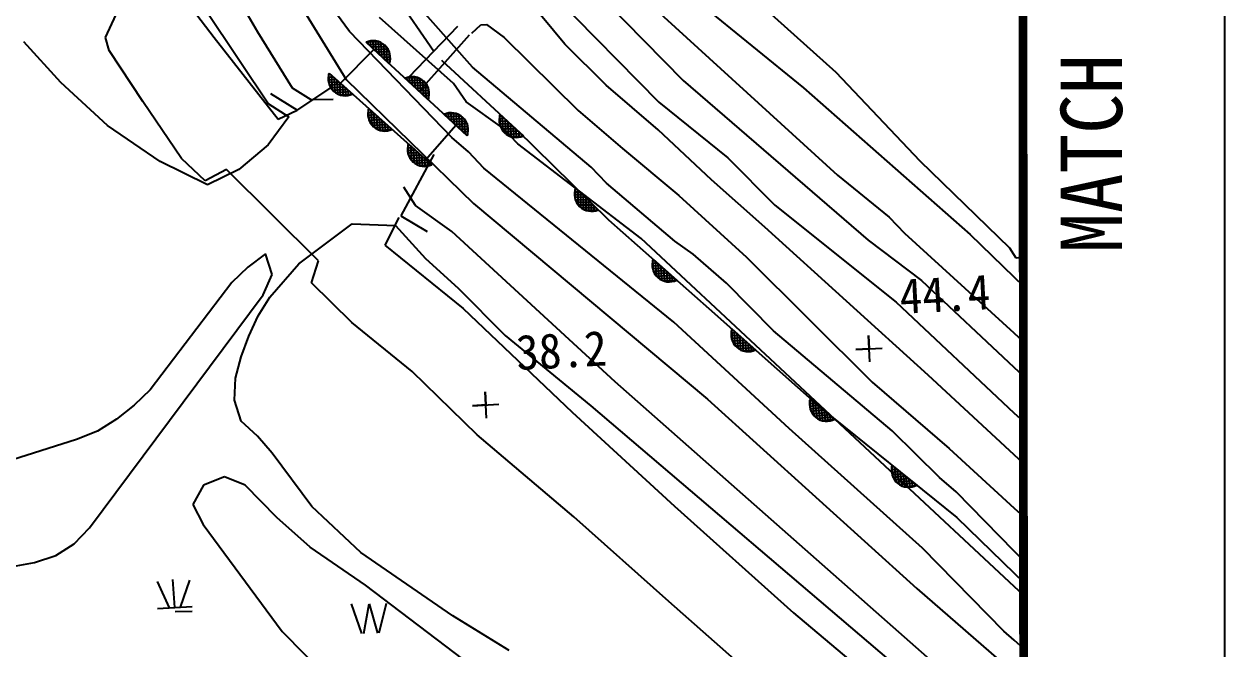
# Model space of a CAD drawing. Header units: millimetres. Extents: x 18534 to 19330, y 1103 to 1810.
# Drawn here: x 19261.5 to 19329.9, y 1423.8 to 1459.4 of the extents above; entities that cross this region are included whole.
import ezdxf
from ezdxf.enums import TextEntityAlignment as Align
from ezdxf.xclip import XClip

# ---------------------------------------------------------------- set-up
doc = ezdxf.new("R2010")
doc.units = ezdxf.units.MM
doc.header["$LTSCALE"] = 10
doc.header["$MEASUREMENT"] = 0
doc.header["$XCLIPFRAME"] = 2
doc.linetypes.add('A-CENTR01', pattern=[2, 1.25, -0.25, 0.25, -0.25])
for name, color, linetype in [('TN-MACL', 6, 'A-CENTR01'), ('TZ-BASE', 253, 'Continuous'), ('TZ-MACT', 6, 'Continuous')]:
    doc.layers.add(name, color=color, linetype=linetype)
doc.layers.add('TX-PAPR', color=2, linetype='Continuous', plot=False)
doc.styles.add('GUL', font='GulimChe.ttf')
doc.styles.get("Standard").update_dxf_attribs({"font": 'GulimChe.ttf'})

# ---------------------------------------------------------------- blocks, each defined once
blk = doc.blocks.new('JD-FGHFH5FN')
at = {"layer": 'TZ-BASE'}
for p, q in [((669.515, -8.077, 43.993), (679.263, -18.006, 43.993)), ((673.528, -7.635, 41.993), (689.443, -22.176, 41.993)), ((656.41, -14.026, 39.993), (653.87, -9.615, 39.993)), ((651.27, -10.793, 38.402), (653.934, -14.324, 38.402)), ((663.539, -10.829, 43.719), (666.441, -15.106, 43.719)), ((668.648, -16.019, 43.993), (664.207, -10.992, 43.993)), ((673.913, -14.698, -55.584), (671.883, -12.259, -55.584)), ((676.202, -12.247, 42.993), (680.66, -16.775, 42.993)), ((689.377, -16.327, 41.372), (684.771, -12.182, 41.372)), ((653.348, -12.593, 37.983), (655.409, -15.696, 37.983)), ((658.863, -12.515, 41.002), (661.453, -16.724, 41.002)), ((661.648, -13.984, 41.993), (660.893, -12.98, 41.993)), ((681.615, -12.404, 41.002), (687.5, -17.196, 41.002)), ((647.738, -14.33, 38.818), (648.34, -13.012, 38.818)), ((667.569, -16.944, 42.993), (663.356, -13.195, 42.993)), ((668.602, -14.079, -51.555), (669.119, -13.597, -51.555)), ((669.119, -13.597, -51.555), (669.451, -13.581, -51.555)), ((669.451, -13.581, -51.555), (670.443, -14.324, -51.555)), ((647.94, -15.069, 38.818), (647.738, -14.33, 38.818)), ((653.934, -14.324, 38.402), (657.567, -18.974, 38.402)), ((658.393, -17.217, 39.993), (656.41, -14.026, 39.993)), ((667.467, -20.026, 41.993), (661.648, -13.984, 41.993)), ((667.794, -13.702, 45.609), (665.021, -16.58, 45.609)), ((665.7, -17.299, 45.609), (668.481, -14.168, 45.609)), ((670.443, -14.324, -51.555), (674.677, -18.487, -51.555)), ((645.195, -16.892, 37.983), (643.089, -14.581, 37.983)), ((663.032, -15.011, 45.962), (661.128, -16.932, 45.962)), ((663.908, -15.822, 45.962), (662.587, -14.599, 45.962)), ((663.318, -14.566, 45.962), (662.598, -14.594, 45.962)), ((662.675, -14.563, 45.962), (662.68, -14.685, 45.962)), ((663.579, -14.706, 45.962), (662.738, -14.739, 45.962)), ((662.824, -14.525, 45.962), (662.836, -14.829, 45.962)), ((663.732, -14.85, 45.962), (662.894, -14.883, 45.962)), ((662.973, -14.511, 45.962), (662.991, -14.973, 45.962)), ((667.689, -19.321, 45.962), (663.032, -15.011, 45.962)), ((663.836, -14.996, 45.962), (663.049, -15.027, 45.962)), ((663.124, -14.519, 45.962), (663.147, -15.117, 45.962)), ((663.275, -14.552, 45.962), (663.303, -15.261, 45.962)), ((663.428, -14.613, 45.962), (663.458, -15.405, 45.962)), ((663.581, -14.708, 45.962), (663.614, -15.55, 45.962)), ((663.737, -14.856, 45.962), (663.77, -15.694, 45.962)), ((676.271, -17.039, -55.584), (673.913, -14.698, -55.584)), ((649.867, -17.971, 38.818), (647.94, -15.069, 38.818)), ((655.409, -15.696, 37.983), (657.022, -18.114, 37.983)), ((663.906, -15.144, 45.962), (663.205, -15.171, 45.962)), ((663.948, -15.292, 45.962), (663.361, -15.315, 45.962)), ((663.967, -15.442, 45.962), (663.516, -15.459, 45.962)), ((663.962, -15.592, 45.962), (663.672, -15.603, 45.962)), ((663.898, -15.123, 45.962), (663.923, -15.777, 45.962)), ((666.887, -15.617, 43.719), (671.152, -19.571, 43.719)), ((660.501, -17.05, 45.962), (660.464, -16.397, 45.962)), ((660.478, -16.352, 45.962), (661.821, -17.55, 45.962)), ((663.933, -15.743, 45.962), (663.828, -15.747, 45.962)), ((675.408, -21.725, 43.993), (668.648, -16.019, 43.993)), ((694.152, -21.38, 41.372), (689.377, -16.327, 41.372)), ((647.849, -19.343, 37.983), (645.195, -16.892, 37.983)), ((660.426, -16.733, 45.962), (660.876, -16.707, 45.962)), ((660.428, -16.582, 45.962), (660.718, -16.566, 45.962)), ((660.447, -16.882, 45.962), (661.034, -16.848, 45.962)), ((660.454, -16.431, 45.962), (660.56, -16.425, 45.962)), ((660.492, -17.03, 45.962), (661.193, -16.99, 45.962)), ((660.666, -17.314, 45.962), (660.619, -16.477, 45.962)), ((660.825, -17.459, 45.962), (660.777, -16.619, 45.962)), ((660.98, -17.552, 45.962), (660.935, -16.76, 45.962)), ((661.134, -17.61, 45.962), (661.093, -16.901, 45.962)), ((661.128, -16.932, 45.962), (665.994, -21.274, 45.962)), ((661.286, -17.64, 45.962), (661.252, -17.042, 45.962)), ((661.453, -16.724, 41.002), (668.699, -23.789, 41.002)), ((666.128, -17.877, 45.962), (664.807, -16.654, 45.962)), ((665.538, -16.622, 45.962), (664.818, -16.649, 45.962)), ((664.896, -16.619, 45.962), (664.901, -16.74, 45.962)), ((665.799, -16.762, 45.962), (664.959, -16.794, 45.962)), ((665.044, -16.581, 45.962), (665.056, -16.885, 45.962)), ((665.953, -16.906, 45.962), (665.114, -16.938, 45.962)), ((665.194, -16.566, 45.962), (665.212, -17.029, 45.962)), ((666.057, -17.052, 45.962), (665.27, -17.082, 45.962)), ((665.344, -16.575, 45.962), (665.368, -17.173, 45.962)), ((665.496, -16.608, 45.962), (665.523, -17.317, 45.962)), ((665.648, -16.668, 45.962), (665.679, -17.461, 45.962)), ((665.802, -16.764, 45.962), (665.835, -17.605, 45.962)), ((665.958, -16.912, 45.962), (665.99, -17.749, 45.962)), ((668.285, -17.991, 42.993), (667.569, -16.944, 42.993)), ((679.221, -19.6, -55.584), (676.271, -17.039, -55.584)), ((680.66, -16.775, 42.993), (691.2, -25.876, 42.993)), ((658.665, -18.464, 45.381), (657.165, -17.538, 45.381)), ((659.464, -17.872, 39.993), (658.393, -17.217, 39.993)), ((658.665, -18.464, 39.628), (660.64, -17.164, 39.628)), ((660.565, -17.176, 45.962), (661.351, -17.131, 45.962)), ((660.671, -17.32, 45.962), (661.509, -17.272, 45.962)), ((660.828, -17.461, 45.962), (661.668, -17.413, 45.962)), ((661.091, -17.596, 45.962), (661.811, -17.555, 45.962)), ((661.436, -17.646, 45.962), (661.41, -17.184, 45.962)), ((661.586, -17.628, 45.962), (661.568, -17.325, 45.962)), ((661.733, -17.587, 45.962), (661.727, -17.466, 45.962)), ((666.126, -17.199, 45.962), (665.426, -17.226, 45.962)), ((666.169, -17.348, 45.962), (665.581, -17.371, 45.962)), ((666.187, -17.497, 45.962), (665.737, -17.515, 45.962)), ((666.182, -17.648, 45.962), (665.893, -17.659, 45.962)), ((666.118, -17.178, 45.962), (666.144, -17.832, 45.962)), ((687.5, -17.196, 41.002), (697.006, -25.556, 41.002)), ((652.061, -21.234, 38.818), (649.867, -17.971, 38.818)), ((657.022, -18.114, 37.983), (658.18, -18.848, 37.983)), ((657.567, -18.974, 39.628), (658.665, -18.464, 39.628)), ((660.71, -17.854, 39.993), (659.464, -17.872, 39.993)), ((662.712, -18.445, 45.962), (662.817, -18.439, 45.962)), ((662.759, -19.065, 45.962), (662.722, -18.412, 45.962)), ((662.736, -18.367, 45.962), (664.079, -19.565, 45.962)), ((666.153, -17.799, 45.962), (666.048, -17.803, 45.962)), ((670.352, -19.472, 42.993), (668.285, -17.991, 42.993)), ((679.263, -18.006, 43.993), (683.2, -21.185, 43.993)), ((658.18, -18.848, 37.983), (657.008, -20.443, 37.983)), ((662.684, -18.747, 45.962), (663.134, -18.722, 45.962)), ((662.686, -18.597, 45.962), (662.976, -18.581, 45.962)), ((662.705, -18.896, 45.962), (663.292, -18.863, 45.962)), ((662.75, -19.044, 45.962), (663.451, -19.004, 45.962)), ((662.823, -19.19, 45.962), (663.609, -19.145, 45.962)), ((662.924, -19.329, 45.962), (662.876, -18.492, 45.962)), ((663.082, -19.474, 45.962), (663.035, -18.633, 45.962)), ((663.238, -19.566, 45.962), (663.193, -18.774, 45.962)), ((663.392, -19.624, 45.962), (663.351, -18.916, 45.962)), ((663.544, -19.654, 45.962), (663.509, -19.057, 45.962)), ((668.349, -19.932, 45.962), (667.028, -18.71, 45.962)), ((667.759, -18.677, 45.962), (667.039, -18.705, 45.962)), ((667.116, -18.674, 45.962), (667.121, -18.796, 45.962)), ((668.02, -18.817, 45.962), (667.179, -18.85, 45.962)), ((667.265, -18.636, 45.962), (667.277, -18.94, 45.962)), ((668.174, -18.961, 45.962), (667.335, -18.994, 45.962)), ((667.415, -18.621, 45.962), (667.433, -19.084, 45.962)), ((668.277, -19.107, 45.962), (667.491, -19.138, 45.962)), ((667.565, -18.63, 45.962), (667.588, -19.228, 45.962)), ((667.716, -18.663, 45.962), (667.744, -19.372, 45.962)), ((667.869, -18.724, 45.962), (667.9, -19.516, 45.962)), ((668.023, -18.819, 45.962), (668.055, -19.66, 45.962)), ((668.179, -18.967, 45.962), (668.211, -19.805, 45.962)), ((670.169, -19.094, 43.719), (670.619, -19.077, 43.719)), ((670.174, -18.944, 43.719), (670.464, -18.933, 43.719)), ((670.203, -18.793, 43.719), (670.308, -18.789, 43.719)), ((670.238, -19.413, 43.719), (670.213, -18.759, 43.719)), ((670.228, -18.714, 43.719), (671.548, -19.938, 43.719)), ((670.398, -19.68, 43.719), (670.366, -18.842, 43.719)), ((670.554, -19.828, 43.719), (670.522, -18.986, 43.719)), ((670.707, -19.923, 43.719), (670.677, -19.131, 43.719)), ((674.677, -18.487, -51.555), (677.192, -20.654, -51.555)), ((650.859, -21.403, 37.983), (647.849, -19.343, 37.983)), ((662.929, -19.334, 45.962), (663.767, -19.287, 45.962)), ((663.085, -19.476, 45.962), (663.925, -19.428, 45.962)), ((663.349, -19.611, 45.962), (664.068, -19.57, 45.962)), ((663.694, -19.66, 45.962), (663.668, -19.198, 45.962)), ((663.843, -19.643, 45.962), (663.826, -19.339, 45.962)), ((663.991, -19.602, 45.962), (663.984, -19.481, 45.962)), ((665.994, -21.274, 45.962), (667.689, -19.321, 45.962)), ((668.347, -19.255, 45.962), (667.646, -19.282, 45.962)), ((668.39, -19.403, 45.962), (667.802, -19.426, 45.962)), ((668.408, -19.553, 45.962), (667.958, -19.57, 45.962)), ((668.403, -19.703, 45.962), (668.113, -19.714, 45.962)), ((668.339, -19.234, 45.962), (668.364, -19.888, 45.962)), ((670.187, -19.243, 43.719), (670.775, -19.221, 43.719)), ((670.23, -19.392, 43.719), (670.93, -19.365, 43.719)), ((670.299, -19.539, 43.719), (671.086, -19.51, 43.719)), ((671.227, -20.386, 42.993), (670.352, -19.472, 42.993)), ((670.403, -19.686, 43.719), (671.242, -19.654, 43.719)), ((670.556, -19.83, 43.719), (671.397, -19.798, 43.719)), ((670.86, -19.984, 43.719), (670.833, -19.275, 43.719)), ((671.011, -20.017, 43.719), (670.988, -19.419, 43.719)), ((671.161, -20.026, 43.719), (671.144, -19.563, 43.719)), ((671.152, -19.571, 43.719), (676.389, -24.726, 43.719)), ((671.311, -20.012, 43.719), (671.3, -19.708, 43.719)), ((682.268, -22.448, -55.584), (679.221, -19.6, -55.584)), ((657.008, -20.443, 37.983), (655.33, -21.854, 37.983)), ((664.97, -20.46, 45.962), (665.075, -20.454, 45.962)), ((665.017, -21.079, 45.962), (664.979, -20.426, 45.962)), ((664.994, -20.381, 45.962), (666.337, -21.579, 45.962)), ((665.182, -21.343, 45.962), (665.134, -20.506, 45.962)), ((668.422, -20.853, 41.993), (667.467, -20.026, 41.993)), ((668.374, -19.854, 45.962), (668.269, -19.858, 45.962)), ((670.817, -19.97, 43.719), (671.537, -19.943, 43.719)), ((678.264, -25.788, 42.993), (671.227, -20.386, 42.993)), ((671.46, -19.973, 43.719), (671.455, -19.852, 43.719)), ((666.438, -21.003, 45.381), (664.568, -24.502, 45.381)), ((664.942, -20.762, 45.962), (665.392, -20.736, 45.962)), ((664.944, -20.612, 45.962), (665.233, -20.595, 45.962)), ((664.963, -20.911, 45.962), (665.55, -20.877, 45.962)), ((665.008, -21.059, 45.962), (665.708, -21.019, 45.962)), ((665.08, -21.205, 45.962), (665.867, -21.16, 45.962)), ((665.34, -21.488, 45.962), (665.292, -20.648, 45.962)), ((665.496, -21.581, 45.962), (665.451, -20.789, 45.962)), ((665.649, -21.639, 45.962), (665.609, -20.93, 45.962)), ((665.801, -21.669, 45.962), (665.767, -21.071, 45.962)), ((669.297, -21.768, 41.993), (668.422, -20.853, 41.993)), ((677.192, -20.654, -51.555), (680.398, -23.328, -51.555)), ((683.2, -21.185, 43.993), (685.865, -23.886, 43.993)), ((653.542, -22.73, 37.983), (650.859, -21.403, 37.983)), ((653.411, -22.5, 38.818), (652.061, -21.234, 38.818)), ((654.628, -21.86, 38.818), (653.411, -22.5, 38.818)), ((655.33, -21.854, 37.983), (653.542, -22.73, 37.983)), ((659.867, -27.056, 38.818), (654.628, -21.86, 38.818)), ((665.187, -21.349, 45.962), (666.025, -21.301, 45.962)), ((665.343, -21.49, 45.962), (666.183, -21.442, 45.962)), ((665.607, -21.625, 45.962), (666.326, -21.585, 45.962)), ((665.952, -21.675, 45.962), (665.926, -21.213, 45.962)), ((666.101, -21.658, 45.962), (666.084, -21.354, 45.962)), ((666.249, -21.616, 45.962), (666.242, -21.495, 45.962)), ((680.114, -30.565, 41.993), (669.297, -21.768, 41.993)), ((676.283, -22.639, 43.993), (675.408, -21.725, 43.993)), ((699.255, -26.334, 41.372), (694.152, -21.38, 41.372)), ((685.308, -25.131, -55.584), (682.268, -22.448, -55.584)), ((689.443, -22.176, 41.993), (692.385, -24.571, 41.993)), ((665.408, -23.908, 39.993), (664.734, -22.859, 39.993)), ((674.469, -23.124, 43.719), (674.759, -23.121, 43.719)), ((674.503, -22.974, 43.719), (674.608, -22.973, 43.719)), ((674.519, -23.595, 43.719), (674.514, -22.94, 43.719)), ((674.53, -22.896, 43.719), (675.813, -24.159, 43.719)), ((674.671, -23.866, 43.719), (674.664, -23.028, 43.719)), ((674.822, -24.019, 43.719), (674.815, -23.177, 43.719)), ((680.184, -25.946, 43.993), (676.283, -22.639, 43.993)), ((667.475, -25.39, 39.993), (665.408, -23.908, 39.993)), ((668.699, -23.789, 41.002), (682.045, -34.954, 41.002)), ((674.46, -23.274, 43.719), (674.91, -23.27, 43.719)), ((674.473, -23.424, 43.719), (675.062, -23.419, 43.719)), ((674.511, -23.573, 43.719), (675.213, -23.568, 43.719)), ((674.576, -23.723, 43.719), (675.364, -23.717, 43.719)), ((674.676, -23.872, 43.719), (675.515, -23.866, 43.719)), ((674.973, -24.119, 43.719), (674.967, -23.326, 43.719)), ((675.123, -24.184, 43.719), (675.118, -23.475, 43.719)), ((675.274, -24.222, 43.719), (675.269, -23.623, 43.719)), ((675.424, -24.235, 43.719), (675.42, -23.772, 43.719)), ((675.574, -24.225, 43.719), (675.571, -23.921, 43.719)), ((680.398, -23.328, -51.555), (684.267, -26.844, -51.555)), ((685.865, -23.886, 43.993), (692.783, -29.418, 43.993)), ((664.448, -24.591, 39.088), (663.65, -26.168, 39.088)), ((664.568, -24.502, 45.381), (666.066, -25.387, 45.381)), ((674.825, -24.021, 43.719), (675.666, -24.014, 43.719)), ((675.081, -24.169, 43.719), (675.802, -24.163, 43.719)), ((675.724, -24.191, 43.719), (675.723, -24.07, 43.719)), ((692.385, -24.571, 41.993), (693.261, -25.486, 41.993)), ((658.747, -27.221, 37.993), (661.799, -24.954, 37.993)), ((661.799, -24.954, 37.993), (664.256, -25.045, 37.993)), ((664.256, -25.045, 37.993), (665.968, -26.917, 37.993)), ((676.389, -24.726, 43.719), (682.12, -29.774, 43.719)), ((694.612, -33.584, -55.584), (685.308, -25.131, -55.584)), ((676.784, -33.967, 39.993), (667.475, -25.39, 39.993)), ((699.509, -45.617, 42.993), (678.264, -25.788, 42.993)), ((681.217, -26.686, 43.993), (680.184, -25.946, 43.993)), ((691.2, -25.876, 42.993), (694.221, -28.184, 42.993)), ((693.261, -25.486, 41.993), (699.496, -31.172, 41.993)), ((697.006, -25.556, 41.002), (699.493, -27.968, 41.002)), ((656.854, -26.66, 36.993), (655.85, -27.415, 36.993)), ((657.243, -27.847, 36.993), (656.854, -26.66, 36.993)), ((663.65, -26.168, 39.088), (668.107, -29.781, 39.088)), ((683.126, -28.341, 43.993), (681.217, -26.686, 43.993)), ((699.491, -26.705, 41.372), (699.255, -26.334, 41.372)), ((657.092, -29.13, 37.993), (658.747, -27.221, 37.993)), ((659.47, -28.323, 38.818), (659.867, -27.056, 38.818)), ((665.968, -26.917, 37.993), (667.837, -28.616, 37.993)), ((678.885, -27.349, 43.719), (679.334, -27.32, 43.719)), ((678.886, -27.198, 43.719), (679.175, -27.18, 43.719)), ((678.911, -27.047, 43.719), (679.016, -27.04, 43.719)), ((678.961, -27.666, 43.719), (678.92, -27.013, 43.719)), ((678.934, -26.968, 43.719), (680.285, -28.157, 43.719)), ((679.128, -27.929, 43.719), (679.075, -27.092, 43.719)), ((679.288, -28.073, 43.719), (679.235, -27.232, 43.719)), ((684.267, -26.844, -51.555), (691.429, -33.986, -51.555)), ((699.615, -26.899, 41.372), (699.491, -26.705, 41.372)), ((700.025, -26.849, 41.372), (699.615, -26.899, 41.372)), ((655.85, -27.415, 36.993), (654.936, -28.291, 36.993)), ((656.716, -28.996, 36.993), (657.243, -27.847, 36.993)), ((678.907, -27.498, 43.719), (679.494, -27.461, 43.719)), ((678.953, -27.645, 43.719), (679.653, -27.601, 43.719)), ((679.026, -27.791, 43.719), (679.812, -27.741, 43.719)), ((679.133, -27.934, 43.719), (679.971, -27.881, 43.719)), ((679.291, -28.075, 43.719), (680.13, -28.021, 43.719)), ((679.444, -28.164, 43.719), (679.394, -27.373, 43.719)), ((679.598, -28.221, 43.719), (679.553, -27.513, 43.719)), ((679.75, -28.25, 43.719), (679.712, -27.653, 43.719)), ((679.901, -28.255, 43.719), (679.871, -27.793, 43.719)), ((680.05, -28.237, 43.719), (680.03, -27.933, 43.719)), ((699.493, -27.968, 41.002), (700.026, -28.485, 41.002)), ((654.936, -28.291, 36.993), (650.281, -34.419, 36.993)), ((661.782, -30.583, 38.818), (659.47, -28.323, 38.818)), ((667.837, -28.616, 37.993), (670.503, -31.316, 37.993)), ((679.555, -28.208, 43.719), (680.274, -28.163, 43.719)), ((680.197, -28.195, 43.719), (680.19, -28.074, 43.719)), ((685.792, -31.041, 43.993), (683.126, -28.341, 43.993)), ((694.221, -28.184, 42.993), (699.497, -33.124, 42.993)), ((646.831, -42.277, 36.993), (656.716, -28.996, 36.993)), ((656.436, -30.201, 37.993), (657.092, -29.13, 37.993)), ((692.783, -29.418, 43.993), (699.5, -35.727, 43.993)), ((668.107, -29.781, 39.088), (674.336, -35.678, 39.088)), ((682.12, -29.774, 43.719), (688.506, -35.457, 43.719)), ((655.909, -31.349, 37.993), (656.436, -30.201, 37.993)), ((665.201, -33.371, 38.818), (661.782, -30.583, 38.818)), ((686.682, -36.612, 41.993), (680.114, -30.565, 41.993)), ((655.466, -32.534, 37.993), (655.909, -31.349, 37.993)), ((670.503, -31.316, 37.993), (675.393, -35.323, 37.993)), ((683.379, -31.321, 43.719), (683.829, -31.295, 43.719)), ((683.381, -31.171, 43.719), (683.671, -31.154, 43.719)), ((683.4, -31.47, 43.719), (683.988, -31.436, 43.719)), ((683.407, -31.019, 43.719), (683.512, -31.013, 43.719)), ((683.454, -31.639, 43.719), (683.416, -30.985, 43.719)), ((683.431, -30.94, 43.719), (684.775, -32.137, 43.719)), ((683.62, -31.902, 43.719), (683.571, -31.065, 43.719)), ((683.779, -32.047, 43.719), (683.73, -31.206, 43.719)), ((683.934, -32.139, 43.719), (683.888, -31.347, 43.719)), ((692.552, -36.747, 43.993), (685.792, -31.041, 43.993)), ((691.207, -31.32, 44.401), (691.247, -32.069, 44.401)), ((691.287, -32.818, 44.401), (691.207, -31.32, 44.401)), ((699.496, -31.172, 41.993), (700.029, -31.658, 41.993)), ((683.446, -31.618, 43.719), (684.146, -31.577, 43.719)), ((683.518, -31.764, 43.719), (684.304, -31.718, 43.719)), ((683.625, -31.908, 43.719), (684.463, -31.859, 43.719)), ((683.781, -32.049, 43.719), (684.621, -32, 43.719)), ((684.045, -32.184, 43.719), (684.765, -32.142, 43.719)), ((684.088, -32.197, 43.719), (684.047, -31.489, 43.719)), ((684.24, -32.227, 43.719), (684.205, -31.63, 43.719)), ((684.39, -32.233, 43.719), (684.364, -31.771, 43.719)), ((684.54, -32.215, 43.719), (684.522, -31.912, 43.719)), ((684.688, -32.174, 43.719), (684.68, -32.053, 43.719)), ((690.498, -32.109, 44.401), (691.996, -32.029, 44.401)), ((691.247, -32.069, 44.401), (690.498, -32.109, 44.401)), ((655.151, -33.755, 37.993), (655.466, -32.534, 37.993)), ((668.909, -36.978, 38.818), (665.201, -33.371, 38.818)), ((699.497, -33.124, 42.993), (700.031, -33.623, 42.993)), ((655.086, -35.006, 37.993), (655.151, -33.755, 37.993)), ((699.516, -54.032, 39.993), (676.784, -33.967, 39.993)), ((691.429, -33.986, -51.555), (695.811, -37.768, -51.555)), ((699.502, -38.119, -55.584), (694.612, -33.584, -55.584)), ((650.281, -34.419, 36.993), (649.366, -35.294, 36.993)), ((669.363, -34.528, 38.17), (669.403, -35.277, 38.17)), ((669.443, -36.026, 38.17), (669.363, -34.528, 38.17)), ((649.366, -35.294, 36.993), (648.365, -36.091, 36.993)), ((655.475, -36.193, 37.993), (655.086, -35.006, 37.993)), ((668.654, -35.317, 38.17), (670.152, -35.237, 38.17)), ((669.403, -35.277, 38.17), (668.654, -35.317, 38.17)), ((675.393, -35.323, 37.993), (699.454, -55.836, 37.993)), ((682.045, -34.954, 41.002), (693.973, -45.734, 41.002)), ((687.85, -35.191, 43.719), (688.138, -35.16, 43.719)), ((687.855, -35.341, 43.719), (688.303, -35.293, 43.719)), ((687.868, -35.038, 43.719), (687.973, -35.027, 43.719)), ((687.945, -35.655, 43.719), (687.876, -35.004, 43.719)), ((687.883, -35.489, 43.719), (688.468, -35.427, 43.719)), ((687.888, -34.959, 43.719), (689.289, -36.088, 43.719)), ((687.936, -35.635, 43.719), (688.633, -35.56, 43.719)), ((688.124, -35.91, 43.719), (688.034, -35.077, 43.719)), ((688.289, -36.047, 43.719), (688.199, -35.21, 43.719)), ((688.449, -36.132, 43.719), (688.365, -35.343, 43.719)), ((688.506, -35.457, 43.719), (696.249, -41.698, 43.719)), ((688.606, -36.182, 43.719), (688.53, -35.476, 43.719)), ((648.365, -36.091, 36.993), (647.274, -36.767, 36.993)), ((656.39, -37.064, 37.993), (655.475, -36.193, 37.993)), ((674.336, -35.678, 39.088), (680.166, -41.055, 39.088)), ((688.016, -35.777, 43.719), (688.799, -35.693, 43.719)), ((688.129, -35.916, 43.719), (688.964, -35.826, 43.719)), ((688.292, -36.049, 43.719), (689.129, -35.959, 43.719)), ((688.562, -36.171, 43.719), (689.279, -36.094, 43.719)), ((688.759, -36.204, 43.719), (688.695, -35.609, 43.719)), ((688.91, -36.203, 43.719), (688.86, -35.742, 43.719)), ((689.058, -36.178, 43.719), (689.025, -35.875, 43.719)), ((689.203, -36.13, 43.719), (689.19, -36.009, 43.719)), ((699.5, -35.727, 43.993), (700.034, -36.229, 43.993)), ((647.274, -36.767, 36.993), (646.091, -37.239, 36.993)), ((694.286, -43.442, 41.993), (686.682, -36.612, 41.993)), ((695.257, -39.404, 43.993), (692.552, -36.747, 43.993)), ((646.091, -37.239, 36.993), (642.446, -38.412, 36.993)), ((657.226, -38.022, 37.993), (656.39, -37.064, 37.993)), ((674.415, -41.663, 38.818), (668.909, -36.978, 38.818)), ((659.493, -41.074, 37.993), (657.226, -38.022, 37.993)), ((695.811, -37.768, -51.555), (699.505, -41.155, -51.555)), ((700.036, -38.614, -55.584), (699.502, -38.119, -55.584)), ((692.521, -38.957, 43.719), (692.809, -38.926, 43.719)), ((692.539, -38.804, 43.719), (692.644, -38.793, 43.719)), ((692.617, -39.42, 43.719), (692.547, -38.77, 43.719)), ((692.559, -38.724, 43.719), (693.961, -39.854, 43.719)), ((692.795, -39.676, 43.719), (692.706, -38.842, 43.719)), ((692.961, -39.812, 43.719), (692.871, -38.975, 43.719)), ((654.51, -39.373, 36.993), (653.327, -39.845, 36.993)), ((655.698, -39.856, 36.993), (654.51, -39.373, 36.993)), ((692.526, -39.107, 43.719), (692.974, -39.059, 43.719)), ((692.555, -39.255, 43.719), (693.14, -39.192, 43.719)), ((692.607, -39.4, 43.719), (693.305, -39.325, 43.719)), ((692.687, -39.542, 43.719), (693.47, -39.458, 43.719)), ((692.8, -39.681, 43.719), (693.635, -39.591, 43.719)), ((693.121, -39.897, 43.719), (693.036, -39.108, 43.719)), ((693.277, -39.947, 43.719), (693.201, -39.241, 43.719)), ((693.43, -39.97, 43.719), (693.366, -39.375, 43.719)), ((693.581, -39.968, 43.719), (693.531, -39.508, 43.719)), ((693.729, -39.943, 43.719), (693.697, -39.641, 43.719)), ((696.212, -40.231, 43.993), (695.257, -39.404, 43.993)), ((653.327, -39.845, 36.993), (652.715, -40.956, 36.993)), ((657.49, -41.684, 36.993), (655.698, -39.856, 36.993)), ((692.964, -39.814, 43.719), (693.8, -39.724, 43.719)), ((693.234, -39.936, 43.719), (693.95, -39.859, 43.719)), ((693.875, -39.895, 43.719), (693.862, -39.774, 43.719)), ((699.507, -43.604, 43.993), (696.212, -40.231, 43.993)), ((652.715, -40.956, 36.993), (653.31, -42.092, 36.993)), ((680.166, -41.055, 39.088), (686.944, -47.134, 39.088)), ((659.401, -43.38, 36.993), (657.49, -41.684, 36.993)), ((662.279, -43.685, 37.993), (659.493, -41.074, 37.993)), ((679.843, -46.476, 38.818), (674.415, -41.663, 38.818)), ((696.249, -41.698, 43.719), (699.508, -44.857, 43.719)), ((699.505, -41.155, -51.555), (700.039, -41.645, -51.555)), ((645.96, -43.192, 36.993), (646.831, -42.277, 36.993)), ((653.31, -42.092, 36.993), (657.803, -48.197, 36.993)), ((644.911, -43.866, 36.993), (645.96, -43.192, 36.993)), ((662.542, -45.558, 36.993), (659.401, -43.38, 36.993)), ((667.525, -47.301, 37.993), (662.279, -43.685, 37.993)), ((698.92, -48.169, 41.993), (694.286, -43.442, 41.993)), ((700.041, -44.151, 43.993), (699.507, -43.604, 43.993)), ((642.446, -44.484, 36.993), (643.683, -44.258, 36.993)), ((643.683, -44.258, 36.993), (644.911, -43.866, 36.993)), ((699.508, -44.857, 43.719), (700.042, -45.375, 43.719)), ((650.681, -45.34, 37.322), (651.372, -46.844, 37.322)), ((651.688, -46.827, 37.322), (651.58, -45.225, 37.322)), ((652.004, -46.81, 37.322), (652.533, -45.265, 37.322)), ((668.626, -50.174, 36.993), (662.542, -45.558, 36.993)), ((693.973, -45.734, 41.002), (699.513, -50.563, 41.002)), ((700.043, -46.116, 42.993), (699.509, -45.617, 42.993)), ((684.924, -50.973, 38.818), (679.843, -46.476, 38.818)), ((650.695, -46.88, 37.322), (652.681, -46.774, 37.322)), ((651.7, -47.053, 37.322), (652.671, -47.024, 37.322)), ((661.735, -46.614, 37.551), (662.322, -48.304, 37.551)), ((662.458, -48.297, 37.551), (662.752, -46.605, 37.551)), ((662.752, -46.605, 37.551), (663.226, -48.278, 37.551)), ((663.339, -48.272, 37.551), (663.746, -46.575, 37.551)), ((686.944, -47.134, 39.088), (691.148, -50.675, 39.088)), ((670.738, -49.268, 37.993), (667.525, -47.301, 37.993)), ((657.803, -48.197, 36.993), (660.469, -50.898, 36.993)), ((699.511, -48.685, 41.993), (698.92, -48.169, 41.993)), ((700.045, -49.152, 41.993), (699.511, -48.685, 41.993))]:
    blk.add_line(p, q, dxfattribs=at)
for centre, start, end in [((662.993, -15.485, 45.962), 339.83244, 114.59272), ((661.399, -16.671, 45.962), 160.87911, 295.63938), ((665.213, -17.541, 45.962), 339.83244, 114.59272), ((663.657, -18.686, 45.962), 160.87911, 295.63938), ((667.434, -19.596, 45.962), 339.83244, 114.59272), ((671.143, -19.051, 43.719), 159.78422, 294.54449), ((665.915, -20.7, 45.962), 160.87911, 295.63938), ((675.435, -23.26, 43.719), 158.07234, 292.83261), ((679.857, -27.281, 43.719), 161.24435, 296.00462), ((684.352, -31.258, 43.719), 160.9536, 295.71387), ((688.824, -35.231, 43.719), 163.74928, 298.50955), ((693.495, -38.997, 43.719), 163.74928, 298.50955)]:
    blk.add_arc(centre, 0.975, start, end, dxfattribs=at)
at = {"layer": 'TZ-BASE', "style": 'GUL'}
for s, p in [('44.4', (693.03, -30.086, 44.546)), ('38.2', (671.186, -33.294, 44.546))]:
    blk.add_text(s, height=2, rotation=3.04196, dxfattribs=at).set_placement(p)

msp = doc.modelspace()

# ---------------------------------------------------------------- linework, layer by layer
at = {"layer": 'TN-MACL', "const_width": 0.5}
msp.add_lwpolyline([(19318.298, 1548.614), (19318.436, 1398.614)], dxfattribs=at)
at = {"layer": 'TX-PAPR'}
for points in [[(18533.889, 1103.051), (19329.889, 1103.051), (19329.889, 1619.051), (18533.889, 1619.051)], [(18618.298, 1547.971), (19318.298, 1548.614), (19318.436, 1398.614), (18618.436, 1397.971)]]:
    msp.add_lwpolyline(points, close=True, dxfattribs=at)

# ---------------------------------------------------------------- block references
at = {"layer": 'TZ-BASE'}
ref = msp.add_blockref('JD-FGHFH5FN', (18618.367, 1472.971), dxfattribs=at)
XClip(ref).set_block_clipping_path([(-0.06892623, 74.9999684505), (699.9307781647, 75.6432796843), (700.0686306225, -74.3566569714), (0.06892623, -74.9999684505)])

# ---------------------------------------------------------------- texts
at = {"layer": 'TZ-MACT'}
msp.add_text('MATCH LINE 287km000.00', height=3.5, rotation=89.99996, dxfattribs=at).set_placement((19322.277, 1471.249, 75.381), align=Align.MIDDLE_CENTER)

doc.saveas('drawing.dxf')
